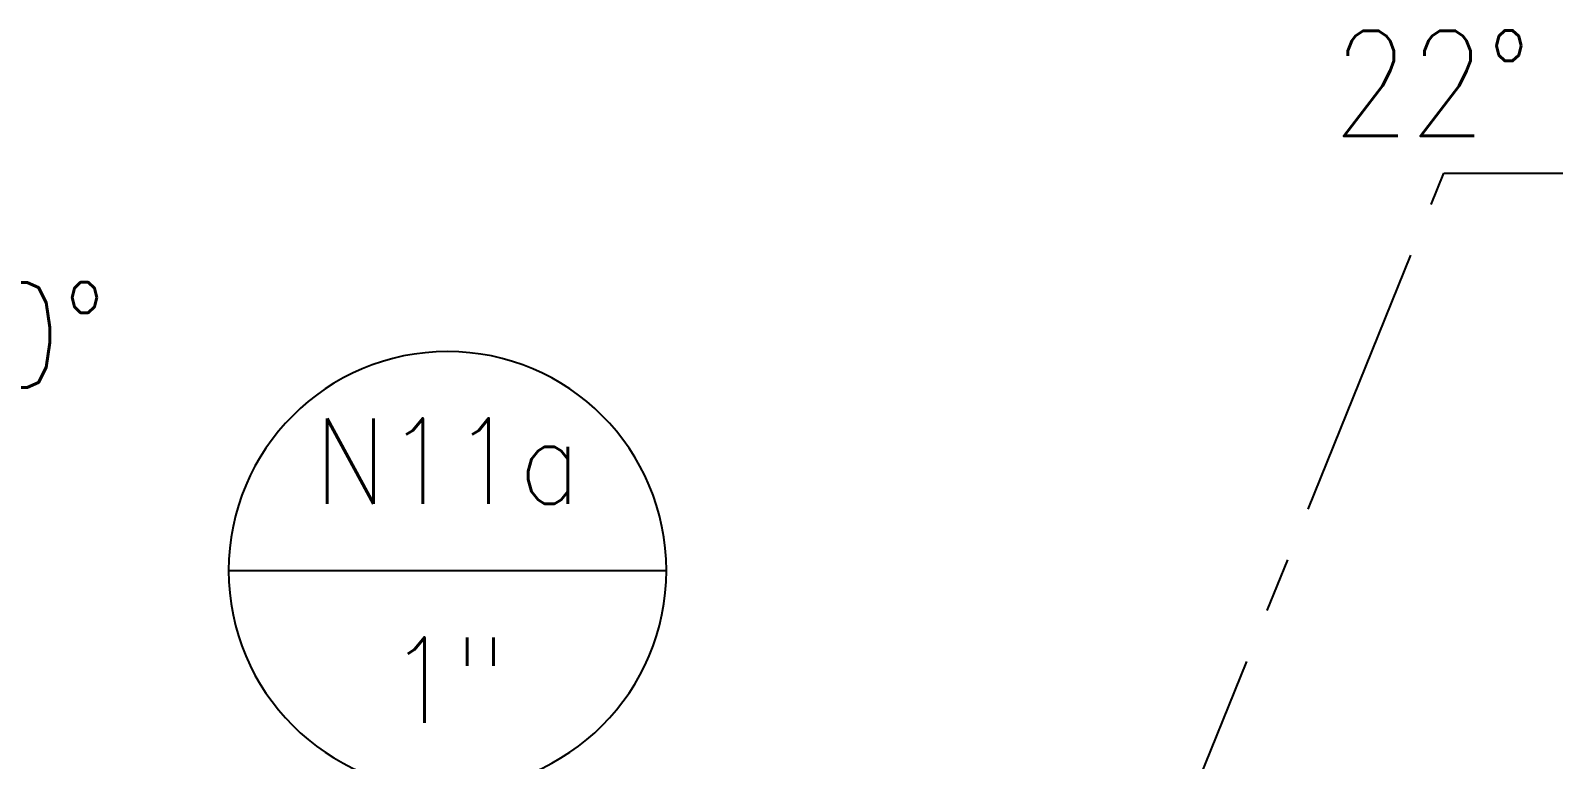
# Model space of a CAD drawing. Extents: x -1889 to 1550, y -1971 to 1122.
# Drawn here: x 372.9 to 456.4, y 829.1 to 869 of the extents above; entities that cross this region are included whole.
import ezdxf
from ezdxf.enums import TextEntityAlignment as Align

# ---------------------------------------------------------------- set-up
doc = ezdxf.new("R2010")
doc.units = 0
doc.header["$LTSCALE"] = 12
doc.header["$MEASUREMENT"] = 0
doc.linetypes.add('CENTER', pattern=[2, 1.25, -0.25, 0.25, -0.25])
doc.layers.get('0').update_dxf_attribs({"linetype": 'CONTINUOUS'})
doc.layers.add('CENTER', color=6, linetype='CENTER')
doc.layers.add('DIM', color=1, linetype='CONTINUOUS')
doc.styles.add('ROMANS', font='ROMANS.shx', dxfattribs={"width": 0.85, "height": 5.76})

# ---------------------------------------------------------------- blocks, each defined once
blk = doc.blocks.new('Nozzle Callout')
blk.add_line((0.25, 0), (-0.25, 0))
blk.add_circle((0, 0), 0.25)
at = {"style": 'ROMANS', "width": 0.9}
for tag, p in [('NZ-ID', (0, 0.125)), ('NZ-SZ', (0, -0.125))]:
    blk.add_attdef(tag, text='', height=0.0975, dxfattribs=at).set_placement(p, align=Align.MIDDLE)

msp = doc.modelspace()

# ---------------------------------------------------------------- linework, layer by layer
at = {"layer": 'CENTER'}
for p, q in [((415.96871, 776.03669), (450.37088, 861.18503)), ((450.37088, 861.18503), (462.96246, 861.18503))]:
    msp.add_line(p, q, dxfattribs=at)

# ---------------------------------------------------------------- block references
at = {"layer": 'DIM'}
ref = msp.add_blockref('Nozzle Callout', (395.75575, 839.42065), dxfattribs=dict(at, xscale=-48, yscale=48, zscale=48))
ref.add_attrib('NZ-ID', 'N11a', dxfattribs={"layer": '0', "height": 4.68, "style": 'ROMANS', "width": 0.9}).set_placement((395.75575, 845.42065), align=Align.MIDDLE)
ref.add_attrib('NZ-SZ', '1"', dxfattribs={"layer": '0', "height": 4.68, "style": 'ROMANS', "width": 0.9}).set_placement((395.75575, 833.42065), align=Align.MIDDLE)

# ---------------------------------------------------------------- texts
at = {"layer": 'DIM', "style": 'ROMANS', "width": 0.85}
for s, p in [('22%%D', (449.73291, 866.1173)), ('0%%D', (373.7575, 852.32631))]:
    msp.add_text(s, height=5.76, dxfattribs=at).set_placement(p, align=Align.MIDDLE_CENTER)

doc.saveas('drawing.dxf')
